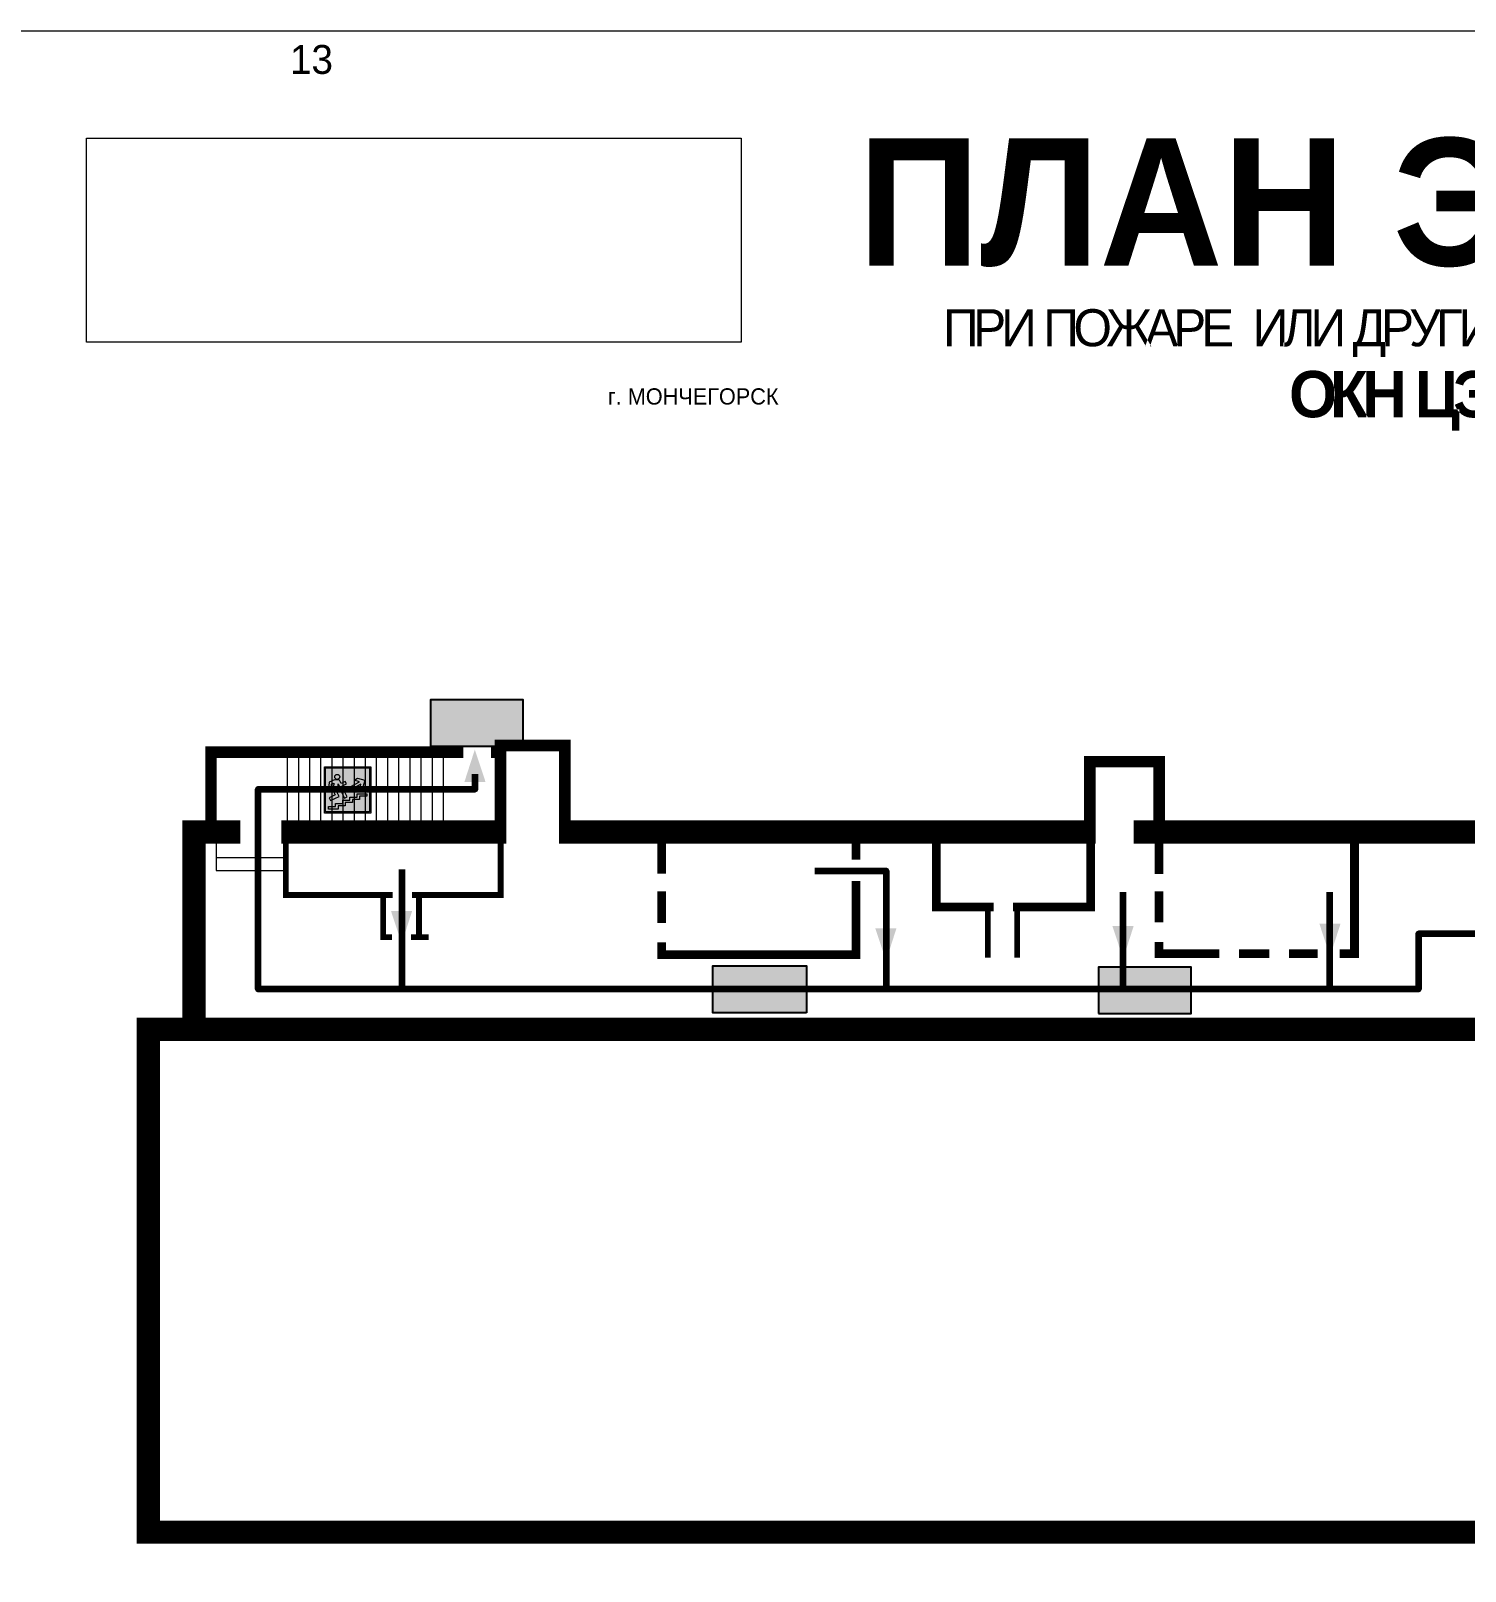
# Model space of a CAD drawing. Header units: millimetres. Extents: x 13810 to 67229, y 12374 to 21950.
# Drawn here: x 43594.5 to 43842.3, y 15468 to 15734.1 of the extents above; entities that cross this region are included whole.
import ezdxf

# ---------------------------------------------------------------- set-up
doc = ezdxf.new("R2010")
doc.units = ezdxf.units.MM
doc.layers.add('План_Штампы', color=7, linetype='Continuous')
doc.styles.add('обычный', font='arial.ttf')
picture_1 = doc.add_image_def('image1.jpg', size_in_pixel=(337, 105))

# ---------------------------------------------------------------- blocks, each defined once
blk = doc.blocks.new('A$C7B4425F7')
at = {"true_color": 0xffffff}
blk.add_hatch(color=7, dxfattribs=at).paths.add_polyline_path([(0, 0), (-16, 0), (-16, -8), (0, -8)])
h = blk.add_hatch(color=126)
h.paths.add_polyline_path([(-0.2, -0.2), (-15.8, -0.2), (-15.8, -7.8), (-0.2, -7.8)])
h.paths.add_polyline_path([(-11.76, -2.03), (-11.76, -3.66), (-11.17, -3.66, -0.568275), (-11.17, -6.18), (-12.58, -6.18), (-12.58, -2.03)], flags=16)
h.paths.add_polyline_path([(-13.33, -4.12, -0.495768), (-13.59, -6.18), (-15.03, -6.18), (-15.03, -2.03), (-13.59, -2.03, -0.487973)], flags=16)
h.paths.add_polyline_path([(-10.25, -2.03), (-9.48, -2.03), (-9.48, -6.18), (-10.25, -6.18)], flags=16)
h.paths.add_polyline_path([(-13.84, -3.69), (-14.24, -3.69), (-14.24, -3.03), (-13.9, -3.03, -0.692621)], flags=0)
h.paths.add_polyline_path([(-9.15, -2.03), (-8.4, -2.03), (-8.04, -3.07), (-7.68, -2.03), (-6.93, -2.03), (-7.64, -4.1), (-6.93, -6.18), (-7.68, -6.18), (-8.04, -5.14), (-8.4, -6.18), (-9.15, -6.18), (-8.44, -4.1)], flags=16)
h.paths.add_polyline_path([(-11.76, -4.46), (-11.42, -4.46, -0.692621), (-11.36, -5.12), (-11.76, -5.12)], flags=0)
h.paths.add_polyline_path([(-13.9, -5.2), (-14.24, -5.2), (-14.24, -4.55), (-13.84, -4.55, -0.708038)], flags=0)
edge = h.paths.add_edge_path(flags=16)
edge.add_ellipse((-5.51, -4.08), major_axis=(0, 2.05), ratio=0.586184, start_angle=0, end_angle=360)
edge = h.paths.add_edge_path(flags=0)
edge.add_ellipse((-5.51, -4.08), major_axis=(0, 1.14), ratio=0.454828, start_angle=0, end_angle=360)
h.paths.add_polyline_path([(-4.13, -4.96, 0.377264), (-3.48, -4.52, 0.0555), (-3.16, -2.03), (-1.66, -2.03), (-1.66, -4.96), (-0.96, -4.96), (-0.96, -7.01), (-1.75, -7.01), (-1.75, -6.18), (-3.3, -6.18), (-3.3, -7.02), (-4.13, -7.02)], flags=16)
h.paths.add_polyline_path([(-2.73, -2.91), (-2.28, -2.91), (-2.28, -4.96), (-3.05, -4.96, 0.079136)], flags=0)
at = {"color": 126}
blk.add_lwpolyline([(-16, -8), (0, -8), (0, 0), (-16, 0)], close=True, dxfattribs=at)
blk = doc.blocks.new('A$C32E8229D')
at = {"true_color": 0xffffff}
blk.add_hatch(color=7, dxfattribs=at).paths.add_polyline_path([(0, 0), (0, -8), (16, -8), (16, 0)])
h = blk.add_hatch(color=126)
h.paths.add_polyline_path([(0.2, -0.2), (15.8, -0.2), (15.8, -7.8), (0.2, -7.8)])
h.paths.add_polyline_path([(13.49, -2.05), (12.08, -2.05), (11.37, -2.63, 0.162397), (11.29, -2.84), (11.29, -3.63), (10.35, -3.63), (10.35, -4.05), (11.68, -4.05), (11.68, -3.48), (12.26, -4.28), (11.29, -5.1), (11.29, -6.78), (11.85, -6.78), (11.85, -5.44), (12.8, -4.64), (12.8, -5.94), (14.46, -5.94), (14.46, -5.39), (13.45, -5.39), (13.45, -3.97), (12.46, -2.59), (13.15, -2.59), (13.69, -3.34), (14.18, -3)], flags=16)
h.paths.add_polyline_path([(10.74, -1.82, 1), (11.8, -1.82, 1)], flags=16)
h.paths.add_polyline_path([(9.39, -3.59), (5.99, -3.59), (6.56, -3.03), (5.91, -3.03), (5.1, -3.83), (5.91, -4.64), (6.56, -4.64), (5.99, -4.09), (9.39, -4.09)], flags=16)
h.paths.add_polyline_path([(4.29, -1.08), (1.72, -1.08), (1.72, -6.6), (4.29, -6.6)], flags=16)
at = {"color": 126}
blk.add_lwpolyline([(16, -8), (0, -8), (0, 0), (16, 0)], close=True, dxfattribs=at)
blk = doc.blocks.new('вверх')
at = {"lineweight": 0, "true_color": 0xffffff}
h = blk.add_hatch(color=7, dxfattribs=at)
h.dxf.hatch_style = 1
h.paths.add_polyline_path([(40999.03, -4475.37), (41000.53, -4474.51), (40999.62, -4474.22), (41000.2, -4473.88), (41001.48, -4474.22), (41001.13, -4475.49), (41000.55, -4475.82), (41000.76, -4474.91), (40999.27, -4475.77)], flags=0)
h.paths.add_polyline_path([(40998.09, -4474.5), (40998.28, -4474.89), (40997.14, -4475.43), (40996.89, -4474.92), (40996.87, -4474.87), (40996.8, -4475.75), (40997.81, -4475.85), (40998.41, -4477.11), (40997.94, -4477.33), (40997.47, -4476.34), (40996.66, -4476.28), (40997.03, -4477.06), (40995.52, -4477.78), (40995.29, -4477.28), (40996.32, -4476.79), (40996, -4476.11), (40996.09, -4474.77), (40995.72, -4474.94), (40995.64, -4475.77), (40995.2, -4475.72), (40995.3, -4474.63), (40995.33, -4474.61), (40996.23, -4474.19), (40997.09, -4474.25), (40997.37, -4474.84)], flags=0)
h.paths.add_polyline_path([(40997.14, -4473.68, -1), (40996.29, -4473.68, -1)], flags=0)
h.paths.add_polyline_path([(41000.58, -4477.58), (41000.58, -4477.03), (41001.81, -4477.03), (41001.81, -4476.6), (41000.15, -4476.6), (41000.15, -4477.16), (40998.9, -4477.16), (40998.9, -4477.72), (40997.65, -4477.72), (40997.65, -4478.27), (40996.41, -4478.27), (40996.41, -4478.82), (40995.17, -4478.82), (40995.17, -4479.25), (40995.41, -4479.25), (40996.84, -4479.25), (40996.84, -4478.69), (40998.09, -4478.69), (40998.09, -4478.13), (40999.32, -4478.13), (40999.32, -4477.58)], flags=0)
h.paths.add_polyline_path([(41002.49, -4471.94), (40994.49, -4471.94), (40994.49, -4479.94), (41002.49, -4479.94)])
h.paths.add_polyline_path([(41002.28, -4479.72), (40994.69, -4479.72), (40994.69, -4472.14), (41002.28, -4472.14)], flags=16)
h.paths.add_polyline_path([(41001.81, -4476.6), (41001.81, -4477.03), (41000.58, -4477.03), (41000.58, -4477.58), (40999.32, -4477.58), (40999.32, -4478.13), (40998.09, -4478.13), (40998.09, -4478.69), (40996.84, -4478.69), (40996.84, -4479.25), (40995.17, -4479.25), (40995.17, -4478.82), (40996.41, -4478.82), (40996.41, -4478.27), (40997.65, -4478.27), (40997.65, -4477.72), (40998.9, -4477.72), (40998.9, -4477.16), (41000.15, -4477.16), (41000.15, -4476.6)], flags=0)
at = {"lineweight": 0}
h = blk.add_hatch(color=126, dxfattribs=at)
h.dxf.hatch_style = 1
h.paths.add_polyline_path([(40994.69, -4479.72), (41002.28, -4479.72), (41002.28, -4472.14), (40994.69, -4472.14)])
h.paths.add_polyline_path([(40999.03, -4475.37), (41000.53, -4474.51), (40999.62, -4474.22), (41000.2, -4473.88), (41001.48, -4474.22), (41001.13, -4475.49), (41000.55, -4475.82), (41000.76, -4474.91), (40999.27, -4475.77)], flags=16)
h.paths.add_polyline_path([(40997.09, -4474.25), (40997.37, -4474.84), (40998.09, -4474.5), (40998.28, -4474.89), (40997.14, -4475.43), (40996.89, -4474.92), (40996.87, -4474.87), (40996.8, -4475.75), (40997.81, -4475.85), (40998.41, -4477.11), (40997.94, -4477.33), (40997.47, -4476.34), (40996.66, -4476.28), (40997.03, -4477.06), (40995.52, -4477.78), (40995.29, -4477.28), (40996.32, -4476.79), (40996, -4476.11), (40996.09, -4474.77), (40995.72, -4474.94), (40995.64, -4475.77), (40995.2, -4475.72), (40995.3, -4474.63), (40995.33, -4474.61), (40996.23, -4474.19)], flags=16)
h.paths.add_polyline_path([(40996.29, -4473.68, -1), (40997.14, -4473.68, -1)], flags=16)
h.paths.add_polyline_path([(40997.65, -4477.72), (40998.9, -4477.72), (40998.9, -4477.16), (41000.15, -4477.16), (41000.15, -4476.6), (41001.81, -4476.6), (41001.81, -4477.03), (41000.58, -4477.03), (41000.58, -4477.58), (40999.32, -4477.58), (40999.32, -4478.13), (40998.09, -4478.13), (40998.09, -4478.69), (40996.84, -4478.69), (40996.84, -4479.25), (40995.17, -4479.25), (40995.17, -4478.82), (40996.41, -4478.82), (40996.41, -4478.27), (40997.65, -4478.27)], flags=16)
at = {"lineweight": 0, "true_color": 0xffffff}
h = blk.add_hatch(color=7, dxfattribs=at)
h.dxf.hatch_style = 1
h.paths.add_polyline_path([(40997.14, -4473.68, 1), (40996.29, -4473.68, 1)])
h.paths.add_polyline_path([(40998.28, -4474.89), (40998.09, -4474.5), (40997.37, -4474.84), (40997.09, -4474.25), (40996.23, -4474.19), (40995.33, -4474.61), (40995.3, -4474.63), (40995.2, -4475.72), (40995.64, -4475.77), (40995.72, -4474.94), (40996.09, -4474.77), (40996, -4476.11), (40996.32, -4476.79), (40995.29, -4477.28), (40995.52, -4477.78), (40997.03, -4477.06), (40996.66, -4476.28), (40997.47, -4476.34), (40997.94, -4477.33), (40998.41, -4477.11), (40997.81, -4475.85), (40996.8, -4475.75), (40996.87, -4474.87), (40996.89, -4474.92), (40997.14, -4475.43)])
h.paths.add_polyline_path([(40998.09, -4478.13), (40999.32, -4478.13), (40999.32, -4477.58), (41000.58, -4477.58), (41000.58, -4477.03), (41001.81, -4477.03), (41001.81, -4476.6), (41000.15, -4476.6), (41000.15, -4477.16), (40998.9, -4477.16), (40998.9, -4477.72), (40997.65, -4477.72), (40997.65, -4478.27), (40996.41, -4478.27), (40996.41, -4478.82), (40995.17, -4478.82), (40995.17, -4479.25), (40995.41, -4479.25), (40996.84, -4479.25), (40996.84, -4478.69), (40998.09, -4478.69)])
h.paths.add_polyline_path([(40999.03, -4475.37), (40999.27, -4475.77), (41000.76, -4474.91), (41000.55, -4475.82), (41001.13, -4475.49), (41001.48, -4474.22), (41000.2, -4473.88), (40999.62, -4474.22), (41000.53, -4474.51)])
at = {"color": 126, "lineweight": 0}
for points in [[(40994.49, -4471.94), (41002.49, -4471.94), (41002.49, -4479.94), (40994.49, -4479.94)], [(40994.69, -4472.14), (41002.28, -4472.14), (41002.28, -4479.72), (40994.69, -4479.72)]]:
    blk.add_lwpolyline(points, close=True, dxfattribs=at)
for points in [[(40996.89, -4474.92), (40997.14, -4475.43), (40998.28, -4474.89), (40998.09, -4474.5), (40997.37, -4474.84), (40997.09, -4474.25), (40996.23, -4474.19), (40995.33, -4474.61), (40995.3, -4474.63), (40995.2, -4475.72), (40995.64, -4475.77), (40995.72, -4474.94), (40996.09, -4474.77), (40996, -4476.11), (40996.32, -4476.79), (40995.29, -4477.28), (40995.52, -4477.78), (40997.03, -4477.06), (40996.66, -4476.28), (40997.47, -4476.34), (40997.94, -4477.33), (40998.41, -4477.11), (40997.81, -4475.85), (40996.8, -4475.75), (40996.87, -4474.87), (40996.89, -4474.92)], [(41001.48, -4474.22), (41001.13, -4475.49), (41000.55, -4475.82), (41000.76, -4474.91), (40999.27, -4475.77), (40999.03, -4475.37), (41000.53, -4474.51), (40999.62, -4474.22), (41000.2, -4473.88), (41001.48, -4474.22)], [(40995.41, -4479.25), (40995.17, -4479.25), (40995.17, -4478.82), (40996.41, -4478.82), (40996.41, -4478.27), (40997.65, -4478.27), (40997.65, -4477.72), (40998.9, -4477.72), (40998.9, -4477.16), (41000.15, -4477.16), (41000.15, -4476.6), (41001.81, -4476.6), (41001.81, -4477.03), (41000.58, -4477.03), (41000.58, -4477.58), (40999.32, -4477.58), (40999.32, -4478.13), (40998.09, -4478.13), (40998.09, -4478.69), (40996.84, -4478.69), (40996.84, -4479.25), (40995.17, -4479.25)]]:
    blk.add_lwpolyline(points, dxfattribs=at)
blk.add_circle((40996.71, -4473.68), 0.426, dxfattribs=at)

msp = doc.modelspace()

# ---------------------------------------------------------------- linework, layer by layer
at = {"color": 126, "lineweight": 0, "true_color": 0x008754}
msp.add_lwpolyline([(43578.76, 15734.12), (44178.76, 15734.12), (44178.76, 15339.12), (43578.76, 15339.12)], close=True, dxfattribs=at)
msp.add_lwpolyline([(43578.76, 15734.12), (44178.76, 15734.12), (44178.76, 15339.12), (43578.76, 15339.12)], close=True, dxfattribs=at)
msp.add_lwpolyline([(43578.76, 15734.12), (44178.76, 15734.12), (44178.76, 15339.12), (43578.76, 15339.12)], close=True, dxfattribs=at)
msp.add_lwpolyline([(43578.76, 15734.12), (44178.76, 15734.12), (44178.76, 15339.12), (43578.76, 15339.12)], close=True, dxfattribs=at)
at = {"lineweight": 0}
for points, const_width in [([(43625.64, 15595.72), (43625.64, 15609.5), (43669.25, 15609.5)], 2), ([(43674.04, 15609.5), (43675.66, 15609.5)], 2), ([(43675.64, 15595.72), (43675.64, 15610.65), (43686.77, 15610.65), (43686.77, 15595.72)], 2), ([(43777.5, 15595.72), (43777.5, 15607.86), (43789.44, 15607.86), (43789.44, 15595.72)], 2), ([(43630.7, 15595.72), (43620.69, 15595.72)], 4), ([(43622.69, 15595.72), (43622.69, 15561.61)], 4), ([(43676.64, 15595.72), (43637.77, 15595.72)], 4), ([(43778.48, 15595.72), (43685.78, 15595.72)], 4), ([(43785.06, 15595.72), (43851.13, 15595.72)], 4), ([(43638.55, 15595.72), (43638.55, 15584.82), (43657.02, 15584.82)], 1), ([(43660.34, 15584.82), (43675.69, 15584.82), (43675.69, 15595.72)], 1), ([(43703.48, 15595.72), (43703.48, 15588.52)], 1.5), ([(43737.07, 15590.9), (43737.07, 15595.72)], 1.5), ([(43750.96, 15595.72), (43750.96, 15582.75), (43760.86, 15582.75)], 1.5), ([(43764.19, 15582.75), (43777.65, 15582.75), (43777.65, 15595.01)], 1.5), ([(43789.44, 15595.72), (43789.44, 15588.44)], 1.5), ([(43820.67, 15574.67), (43823.21, 15574.67), (43823.21, 15595.72)], 1.5), ([(43703.48, 15576.65), (43703.48, 15574.52), (43737.07, 15574.52), (43737.07, 15587.26)], 1.5), ([(43656.92, 15577.55), (43655.39, 15577.55), (43655.39, 15584.82)], 1), ([(43661.58, 15584.82), (43661.58, 15577.55)], 1), ([(43703.48, 15585.44), (43703.48, 15579.98)], 1.5), ([(43789.44, 15585.43), (43789.44, 15580.13)], 1.5), ([(43759.86, 15582.75), (43759.86, 15573.98)], 1), ([(43764.91, 15582.75), (43764.91, 15573.98)], 1), ([(43663.26, 15577.55), (43660.19, 15577.55)], 1), ([(43789.44, 15576.73), (43789.44, 15574.67), (43799.84, 15574.67)], 1.5), ([(43803.25, 15574.67), (43808.47, 15574.67)], 1.5), ([(43811.88, 15574.67), (43816.87, 15574.67)], 1.5), ([(43851.13, 15561.61), (43614.8, 15561.61), (43614.8, 15474.74), (43851.13, 15474.74)], 4)]:
    msp.add_lwpolyline(points, dxfattribs=dict(at, const_width=const_width))
for points in [[(43638.81, 15609.5), (43638.81, 15595.72)], [(43640.73, 15609.5), (43640.73, 15595.72)], [(43640.73, 15609.5), (43640.73, 15595.72)], [(43642.66, 15609.5), (43642.66, 15595.72)], [(43642.66, 15609.5), (43642.66, 15595.72)], [(43644.58, 15609.5), (43644.58, 15595.72)], [(43644.58, 15609.5), (43644.58, 15595.72)], [(43646.51, 15609.5), (43646.51, 15595.72)], [(43646.51, 15609.5), (43646.51, 15595.72)], [(43648.43, 15609.5), (43648.43, 15595.72)], [(43648.43, 15609.5), (43648.43, 15595.72)], [(43650.35, 15609.5), (43650.35, 15595.72)], [(43650.35, 15609.5), (43650.35, 15595.72)], [(43652.28, 15609.5), (43652.28, 15595.72)], [(43652.28, 15609.5), (43652.28, 15595.72)], [(43654.2, 15609.5), (43654.2, 15595.72)], [(43654.2, 15609.5), (43654.2, 15595.72)], [(43656.13, 15609.5), (43656.13, 15595.72)], [(43656.13, 15609.5), (43656.13, 15595.72)], [(43658.05, 15609.5), (43658.05, 15595.72)], [(43658.05, 15609.5), (43658.05, 15595.72)], [(43659.98, 15609.5), (43659.98, 15595.72)], [(43659.98, 15609.5), (43659.98, 15595.72)], [(43661.9, 15609.5), (43661.9, 15595.72)], [(43661.9, 15609.5), (43661.9, 15595.72)], [(43663.82, 15609.5), (43663.82, 15595.72)], [(43663.82, 15609.5), (43663.82, 15595.72)], [(43665.75, 15609.5), (43665.75, 15595.72)], [(43626.5, 15595.72), (43626.5, 15589.03), (43638.55, 15589.03)], [(43638.55, 15591.25), (43626.5, 15591.25)]]:
    msp.add_lwpolyline(points, dxfattribs=at)
at = {"color": 126, "lineweight": 100, "true_color": 0x008754}
for points in [[(43922.01, 15588.8), (43887.72, 15588.8), (43887.72, 15578.11), (43834.26, 15578.11), (43834.26, 15568.54), (43636.51, 15568.54), (43633.81, 15568.54), (43633.81, 15603.13), (43671.3, 15603.13), (43671.3, 15605.68)], [(43658.6, 15589.25), (43658.6, 15568.54)], [(43729.95, 15588.98), (43742.29, 15588.98), (43742.29, 15568.54)], [(43783.22, 15568.54), (43783.22, 15585.33)], [(43818.94, 15568.54), (43818.94, 15585.33)]]:
    msp.add_lwpolyline(points, dxfattribs=at)
at = {"layer": 'План_Штампы', "color": 126, "true_color": 0x008754}
for points in [[(43673.08, 15604.32), (43669.41, 15604.33), (43671.22, 15609.95)], [(43656.73, 15582.08), (43660.39, 15582.07), (43658.58, 15576.45)], [(43740.41, 15579.08), (43744.07, 15579.08), (43742.27, 15573.46)], [(43781.39, 15579.45), (43785.05, 15579.44), (43783.24, 15573.82)], [(43817.13, 15579.89), (43820.8, 15579.88), (43818.99, 15574.26)]]:
    msp.add_solid(points, dxfattribs=at)

# ---------------------------------------------------------------- block references
msp.add_blockref('вверх', (2650.74, 20078.91))
at = {"layer": 'План_Штампы'}
msp.add_blockref('A$C7B4425F7', (43679.56, 15618.52), dxfattribs=at)
at = {"layer": 'План_Штампы', "color": 126, "true_color": 0x008754, "xscale": 1.012510887696, "yscale": 1.012510887696, "zscale": 1.012510887696, "rotation": 359.9978653237144}
msp.add_blockref('A$C32E8229D', (43712.34, 15572.56), dxfattribs=at)
at = {"layer": 'План_Штампы', "color": 126, "true_color": 0x008754, "xscale": -1}
msp.add_blockref('A$C32E8229D', (43794.99, 15572.37), dxfattribs=at)

# ---------------------------------------------------------------- texts
at = {"lineweight": 0, "style": 'обычный'}
for s, insert, char_height, width, attachment_point in [('{\\fProxima Nova Rg|b0|i0|c204|p2;13\\H1.1967x; }', (43642.99, 15729.14), 5, 126.6484, 5), ('{\\fProxima Nova Rg|b1|i0|c204|p2;ПЛАН ЭВАКУАЦИИ}', (43737.39, 15715.57), 22, 493.8901, 1), ('\\pi-8.4,l8.4,t8.4;{\\fProxima Nova Rg|b0|i0|c204|p2;г. МОНЧЕГОРСК\\H1.1997x; }', (43708.94, 15670.94), 2.8, 126.6484, 5)]:
    msp.add_mtext(s, dxfattribs=dict(at, insert=insert, char_height=char_height, width=width, attachment_point=attachment_point))
at = {"color": 0, "lineweight": 0, "insert": (43889.56, 15679.53), "char_height": 8, "width": 449.2158, "attachment_point": 5, "style": 'обычный'}
msp.add_mtext('{\\fArial Black|b1|i0|c204|p34;\\H2x;\\T0.85;  \\fArial Narrow|b0|i0|c204|p34;\\H0.8x;\\W0.9;\\P\\fProxima Nova Rg|b0|i0|c204|p2;\\H0.5x;\\W1;\\C256;ПРИ ПОЖАРЕ  ИЛИ ДРУГИХ ЧРЕЗВЫЧАЙНЫХ СИТУАЦИЯХ  ИЗ ПОМЕЩЕНИЙ \\fProxima Nova Rg|b1|i0|c204|p2;\\H1.25x;\\PОКН ЦЭН: ЗДАНИЕ ПЕРЕДЕЛА №1\\PПОДВАЛ}', dxfattribs=at)

# ---------------------------------------------------------------- pictures from other files: only their frames are drawn
at = {"color": 7, "lineweight": 0, "true_color": 0xf5f5ff}
image = msp.add_image(picture_1, insert=(43604.13, 15680.33), size_in_units=(113.11, 35.24), dxfattribs=at)
image.dxf.flags = 7

doc.saveas('drawing.dxf')
